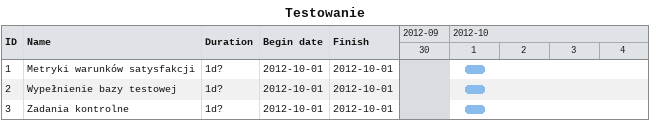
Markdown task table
Testowanie

| ID | Task | Duration | Start | Finish |
|---|---|---|---|---|
| 1 | Metryki warunków satysfakcji | 1d? | 2012-10-01 | 2012-10-01 |
| 2 | Wypełnienie bazy testowej | 1d? | 2012-10-01 | 2012-10-01 |
| 3 | Zadania kontrolne | 1d? | 2012-10-01 | 2012-10-01 |
